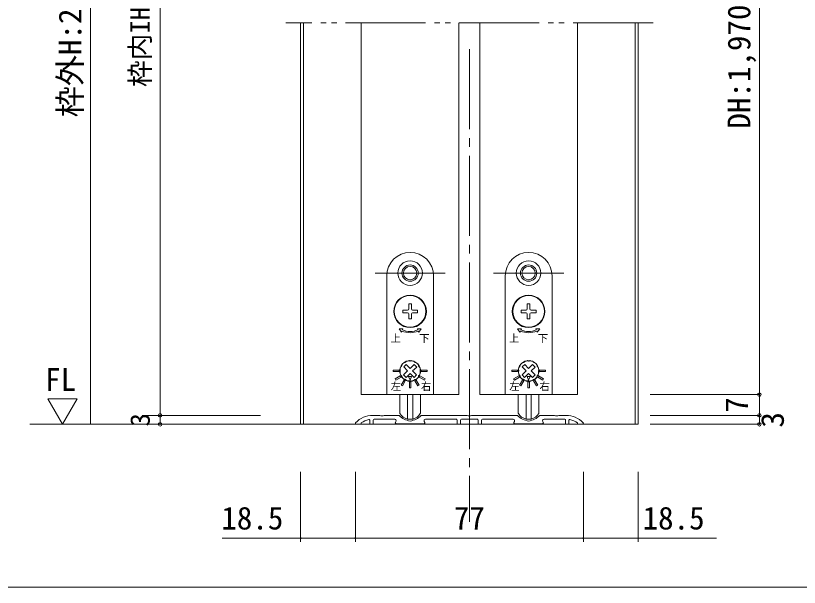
# Model space of a CAD drawing. Units: millimetres on the paper, enlarged 10 times, with parts at other scales. Extents: x -2000 to 2000, y -1385 to 1385.
# Drawn here: x -1296 to -414, y -68 to 575 of the extents above; entities that cross this region are included whole.
import ezdxf
from ezdxf.enums import TextEntityAlignment as Align

# ---------------------------------------------------------------- set-up
doc = ezdxf.new("R2010")
doc.units = ezdxf.units.MM
doc.header["$LTSCALE"] = 10
doc.header["$PDMODE"] = 32
doc.header["$PDSIZE"] = 4
for name, pattern in [('CHAIN2', [12, 9, -1, 1, -1]), ('DOUBLE_CHAIN2', [12.8, 9, -1, 0.6, -0.6, 0.6, -1]), ('USER1', [19.05, 12.7, -6.35])]:
    doc.linetypes.add(name, pattern=pattern)
doc.layers.add('1-1_0', color=7, linetype='Continuous', lineweight=20)
doc.layers.add('2-0_18', color=7, linetype='Continuous', lineweight=18)
doc.styles.add('ＭＳ ゴシック', font='')
doc.styles.get('ＭＳ ゴシック').set_extended_font_data('MS Gothic')

msp = doc.modelspace()

# ---------------------------------------------------------------- linework, layer by layer
at = {"layer": '1-1_0'}
msp.add_lwpolyline([(380, -67.5), (-1950, -67.5), (-1950, 1335)], dxfattribs=at)
msp.add_lwpolyline([(380, -67.5), (-1950, -67.5), (-1950, 1335)], dxfattribs=at)
at = {"layer": '2-0_18', "color": 4, "lineweight": 9}
for p, q in [((-1211.41, 1059.71), (-1211.41, 115.89)), ((-1133.07, 939.71), (-1133.07, 125.89)), ((-458.59, 149.22), (-458.59, 913.04)), ((-1259.6, 144.58), (-1242.9, 115.89)), ((-1226.41, 144.58), (-1259.6, 144.58)), ((-1242.9, 115.89), (-1226.41, 144.58)), ((-458.59, 149.22), (-581.67, 149.22)), ((-458.59, 149.22), (-458.59, 125.89)), ((-1153.07, 125.89), (-1020, 125.89)), ((-1133.07, 125.89), (-1133.07, 115.89)), ((-458.59, 125.89), (-581.67, 125.89)), ((-458.59, 125.89), (-458.59, 115.89)), ((-975, 115.89), (-1279.75, 115.89)), ((-1153.07, 115.89), (-1020, 115.89)), ((-458.59, 115.89), (-581.67, 115.89))]:
    msp.add_line(p, q, dxfattribs=at)
at = {"layer": '2-0_18', "linetype": 'DOUBLE_CHAIN2', "lineweight": 20}
msp.add_line((-578.33, 567.56), (-991.67, 567.56), dxfattribs=at)
at = {"layer": '2-0_18', "lineweight": 20}
for p, q in [((-975, 567.56), (-975, 115.89)), ((-971.67, 567.56), (-971.67, 115.89)), ((-906.67, 567.56), (-906.67, 149.22)), ((-796.67, 567.56), (-796.67, 149.22)), ((-773.33, 567.56), (-773.33, 149.22)), ((-663.33, 567.56), (-663.33, 149.22)), ((-598.33, 567.56), (-598.33, 115.89)), ((-595, 567.56), (-595, 115.89)), ((-906.67, 149.22), (-796.67, 149.22)), ((-773.33, 149.22), (-663.33, 149.22)), ((-595, 115.89), (-975, 115.89)), ((-918.33, 115.89), (-975, 115.89)), ((-656.67, 115.89), (-595, 115.89)), ((-975, 62.56), (-975, -16.42)), ((-913.33, 62.56), (-913.33, -16.42)), ((-656.67, 62.56), (-656.67, -16.42)), ((-595, 62.56), (-595, -16.42)), ((-1063.29, -12.25), (-913.33, -12.25)), ((-913.33, -12.25), (-656.67, -12.25)), ((-506.71, -12.25), (-656.67, -12.25))]:
    msp.add_line(p, q, dxfattribs=at)
at = {"layer": '2-0_18', "color": 4, "linetype": 'CHAIN2', "lineweight": 9}
msp.add_line((-785, 537.81), (-785, 6.26), dxfattribs=at)
at = {"layer": '2-0_18', "color": 2, "linetype": 'USER1'}
for p, q in [((-891.17, 285.89), (-812.17, 285.89)), ((-757.83, 285.89), (-678.83, 285.89))]:
    msp.add_line(p, q, dxfattribs=at)
at = {"layer": '2-0_18'}
for p, q in [((-878, 282.89), (-878, 149.22)), ((-825.33, 149.22), (-825.33, 282.89)), ((-744.67, 282.89), (-744.67, 149.22)), ((-692, 149.22), (-692, 282.89)), ((-850.17, 251.22), (-853.17, 251.22)), ((-853.17, 245.72), (-853.17, 251.22)), ((-850.17, 245.72), (-850.17, 251.22)), ((-716.83, 251.22), (-719.83, 251.22)), ((-719.83, 245.72), (-719.83, 251.22)), ((-716.83, 245.72), (-716.83, 251.22)), ((-854.5, 241.39), (-860, 241.39)), ((-853.17, 234.56), (-853.17, 240.06)), ((-850.17, 234.56), (-850.17, 240.06)), ((-843.33, 244.39), (-848.83, 244.39)), ((-843.33, 241.39), (-848.83, 241.39)), ((-843.33, 244.39), (-843.33, 241.39)), ((-721.17, 241.39), (-726.67, 241.39)), ((-719.83, 234.56), (-719.83, 240.06)), ((-716.83, 234.56), (-716.83, 240.06)), ((-710, 244.39), (-715.5, 244.39)), ((-710, 241.39), (-715.5, 241.39)), ((-710, 244.39), (-710, 241.39)), ((-850.17, 234.56), (-853.17, 234.56)), ((-716.83, 234.56), (-719.83, 234.56)), ((-854.49, 175.93), (-858.92, 180.46)), ((-851.63, 178.72), (-847.1, 183.14)), ((-721.16, 175.93), (-725.58, 180.46)), ((-718.3, 178.72), (-713.77, 183.14)), ((-859.03, 171.5), (-854.49, 175.93)), ((-856.23, 168.64), (-859.03, 171.5)), ((-856.23, 168.64), (-851.7, 173.06)), ((-847.28, 168.53), (-851.7, 173.06)), ((-844.42, 171.32), (-847.28, 168.53)), ((-725.69, 171.5), (-721.16, 175.93)), ((-722.9, 168.64), (-725.69, 171.5)), ((-722.9, 168.64), (-718.37, 173.06)), ((-713.94, 168.53), (-718.37, 173.06)), ((-711.08, 171.32), (-713.94, 168.53)), ((-878, 149.22), (-825.33, 149.22)), ((-863.33, 128.78), (-863.33, 149.22)), ((-854.58, 149.22), (-854.58, 121.71)), ((-848.75, 149.22), (-848.75, 121.71)), ((-840, 149.22), (-840, 128.78)), ((-744.67, 149.22), (-692, 149.22)), ((-730, 128.78), (-730, 149.22)), ((-721.25, 149.22), (-721.25, 121.71)), ((-715.42, 149.22), (-715.42, 121.71)), ((-706.67, 149.22), (-706.67, 128.78)), ((-893.71, 125.89), (-885.83, 125.89)), ((-864.17, 125.89), (-880.83, 125.89)), ((-839.17, 125.89), (-787.5, 125.89)), ((-782.5, 125.89), (-730.83, 125.89)), ((-705.83, 125.89), (-689.17, 125.89)), ((-676.29, 125.89), (-684.17, 125.89)), ((-912.33, 115.89), (-907.67, 115.89)), ((-906.67, 116.89), (-906.67, 117.42)), ((-897, 120.12), (-897, 116.89)), ((-896, 115.89), (-894.33, 115.89)), ((-893.33, 116.89), (-893.33, 120.56)), ((-892.33, 121.56), (-869.06, 121.56)), ((-883.67, 121.56), (-869.06, 121.56)), ((-868.2, 118.06), (-867.62, 119.06)), ((-867.33, 116.56), (-851.67, 116.56)), ((-854.58, 121.71), (-848.75, 121.71)), ((-836, 116.56), (-851.67, 116.56)), ((-835.13, 118.06), (-835.71, 119.06)), ((-799.67, 121.56), (-834.27, 121.56)), ((-798.67, 120.56), (-798.67, 116.89)), ((-797.67, 115.89), (-796, 115.89)), ((-795, 116.89), (-795, 120.56)), ((-776, 121.56), (-794, 121.56)), ((-775, 116.89), (-775, 120.56)), ((-772.33, 115.89), (-774, 115.89)), ((-771.33, 120.56), (-771.33, 116.89)), ((-770.33, 121.56), (-735.73, 121.56)), ((-734.87, 118.06), (-734.29, 119.06)), ((-734, 116.56), (-718.33, 116.56)), ((-721.25, 121.71), (-715.42, 121.71)), ((-702.67, 116.56), (-718.33, 116.56)), ((-701.8, 118.06), (-702.38, 119.06)), ((-677.67, 121.56), (-700.94, 121.56)), ((-676.67, 116.89), (-676.67, 120.56)), ((-674, 115.89), (-675.67, 115.89)), ((-673, 120.12), (-673, 116.89)), ((-663.33, 116.89), (-663.33, 117.42)), ((-657.67, 115.89), (-662.33, 115.89))]:
    msp.add_line(p, q, dxfattribs=at)
for points in [[(-854.5, 244.39), (-860, 244.39), (-860, 241.39)], [(-721.17, 244.39), (-726.67, 244.39), (-726.67, 241.39)], [(-860.34, 221.95), (-859.83, 223.18), (-864.16, 223.18), (-861.36, 219.49), (-860.85, 220.72)], [(-842.48, 220.72), (-841.97, 219.49), (-839.17, 223.18), (-843.5, 223.18), (-842.99, 221.95)], [(-727.01, 221.95), (-726.5, 223.18), (-730.83, 223.18), (-728.03, 219.49), (-727.52, 220.72)], [(-709.15, 220.72), (-708.64, 219.49), (-705.84, 223.18), (-710.17, 223.18), (-709.66, 221.95)], [(-851.63, 178.72), (-856.06, 183.25), (-858.92, 180.46)], [(-844.42, 171.32), (-848.84, 175.86), (-844.31, 180.28), (-847.1, 183.14)], [(-718.3, 178.72), (-722.72, 183.25), (-725.58, 180.46)], [(-711.08, 171.32), (-715.51, 175.86), (-710.97, 180.28), (-713.77, 183.14)]]:
    msp.add_lwpolyline(points, dxfattribs=at)
for points in [[(-870.67, 175.06), (-864, 175.06), (-864, 176.72), (-870.67, 176.72)], [(-832.67, 176.72), (-839.33, 176.72), (-839.33, 175.06), (-832.67, 175.06)], [(-737.33, 175.06), (-730.67, 175.06), (-730.67, 176.72), (-737.33, 176.72)], [(-699.33, 176.72), (-706, 176.72), (-706, 175.06), (-699.33, 175.06)], [(-867.7, 165.67), (-861.93, 169), (-862.76, 170.45), (-868.54, 167.11)], [(-851.79, 165.56), (-850.08, 169.54), (-853.41, 169.58)], [(-834.8, 167.11), (-840.57, 170.45), (-841.4, 169), (-835.63, 165.67)], [(-734.37, 165.67), (-728.6, 169), (-729.43, 170.45), (-735.2, 167.11)], [(-718.46, 165.56), (-716.74, 169.54), (-720.08, 169.58)], [(-701.46, 167.11), (-707.24, 170.45), (-708.07, 169), (-702.3, 165.67)], [(-860.44, 159.02), (-857.11, 164.79), (-858.56, 165.63), (-861.89, 159.85)], [(-850.83, 163.56), (-852.5, 163.56), (-852.5, 156.89), (-850.83, 156.89)], [(-841.44, 159.85), (-844.78, 165.63), (-846.22, 164.79), (-842.89, 159.02)], [(-727.11, 159.02), (-723.78, 164.79), (-725.22, 165.63), (-728.56, 159.85)], [(-717.5, 163.56), (-719.17, 163.56), (-719.17, 156.89), (-717.5, 156.89)], [(-708.11, 159.85), (-711.44, 165.63), (-712.89, 164.79), (-709.56, 159.02)]]:
    msp.add_lwpolyline(points, close=True, dxfattribs=at)
for centre, radius in [((-851.67, 285.89), 13.83), ((-851.67, 285.89), 9.17), ((-851.67, 285.89), 7.5), ((-718.33, 285.89), 13.83), ((-718.33, 285.89), 9.17), ((-718.33, 285.89), 7.5), ((-851.67, 242.89), 18.33), ((-851.67, 242.89), 17.83), ((-718.33, 242.89), 18.33), ((-718.33, 242.89), 17.83)]:
    msp.add_circle(centre, radius, dxfattribs=at)
for centre, radius, start, end in [((-851.67, 282.89), 26.33, 0, 180), ((-718.33, 282.89), 26.33, 0, 180), ((-854.5, 245.72), 1.33, 270, 360), ((-854.5, 240.06), 1.33, 360, 90), ((-848.83, 245.72), 1.33, 180, 270), ((-848.83, 240.06), 1.33, 90, 180), ((-721.17, 245.72), 1.33, 270, 360), ((-721.17, 240.06), 1.33, 360, 90), ((-715.5, 245.72), 1.33, 180, 270), ((-715.5, 240.06), 1.33, 90, 180), ((-851.67, 242.89), 24, 247.5, 292.5), ((-851.67, 242.89), 22.67, 247.5, 292.5), ((-718.33, 242.89), 24, 247.5, 292.5), ((-718.33, 242.89), 22.67, 247.5, 292.5), ((-851.67, 175.89), 11.67, 98.90298, 201.09702), ((-856.96, 182.11), 3.33, 99.87866, 130.42431), ((-851.67, 175.89), 11.17, 116.90028, 121.69834), ((-854.21, 183.65), 3.33, 108.17431, 138.71996), ((-851.67, 175.89), 11.5, 100.42431, 108.17431), ((-853.14, 183.92), 3.33, 69.87866, 100.42431), ((-853.11, 185.11), 2.33, 72.61143, 98.90298), ((-851.67, 189.72), 2.5, 252.61143, 287.38857), ((-851.67, 175.89), 11.17, 86.90028, 91.69834), ((-849.99, 183.88), 3.33, 78.17431, 108.71996), ((-850.22, 185.11), 2.33, 81.09702, 107.38857), ((-851.67, 175.89), 11.67, 338.90298, 81.09702), ((-851.67, 175.89), 11.5, 70.42431, 78.17431), ((-848.93, 183.59), 3.33, 39.87866, 70.42431), ((-851.67, 175.89), 11.17, 56.90028, 61.69834), ((-846.22, 181.98), 3.33, 48.17431, 78.71996), ((-718.33, 175.89), 11.67, 98.90298, 201.09702), ((-723.63, 182.11), 3.33, 99.87866, 130.42431), ((-718.33, 175.89), 11.17, 116.90028, 121.69834), ((-720.88, 183.65), 3.33, 108.17431, 138.71996), ((-718.33, 175.89), 11.5, 100.42431, 108.17431), ((-719.81, 183.92), 3.33, 69.87866, 100.42431), ((-719.78, 185.11), 2.33, 72.61143, 98.90298), ((-718.33, 189.72), 2.5, 252.61143, 287.38857), ((-718.33, 175.89), 11.17, 86.90028, 91.69834), ((-716.66, 183.88), 3.33, 78.17431, 108.71996), ((-716.89, 185.11), 2.33, 81.09702, 107.38857), ((-718.33, 175.89), 11.67, 338.90298, 81.09702), ((-718.33, 175.89), 11.5, 70.42431, 78.17431), ((-715.6, 183.59), 3.33, 39.87866, 70.42431), ((-718.33, 175.89), 11.17, 56.90028, 61.69834), ((-712.89, 181.98), 3.33, 48.17431, 78.71996), ((-859.66, 177.56), 3.33, 168.17431, 198.71996), ((-851.67, 175.89), 11.5, 160.42431, 168.17431), ((-851.67, 175.89), 11.17, 176.90028, 181.69834), ((-859.36, 178.63), 3.33, 129.87866, 160.42431), ((-851.67, 175.89), 11.17, 146.90028, 151.69834), ((-857.75, 181.34), 3.33, 138.17431, 168.71996), ((-851.67, 175.89), 11.5, 130.42431, 138.17431), ((-851.67, 175.89), 11.5, 40.42431, 48.17431), ((-845.45, 181.19), 3.33, 9.87866, 40.42431), ((-851.67, 175.89), 11.17, 26.90028, 31.69834), ((-843.91, 178.44), 3.33, 18.17431, 48.71996), ((-851.67, 175.89), 11.5, 10.42431, 18.17431), ((-843.63, 177.37), 3.33, 339.87866, 10.42431), ((-726.33, 177.56), 3.33, 168.17431, 198.71996), ((-718.33, 175.89), 11.5, 160.42431, 168.17431), ((-718.33, 175.89), 11.17, 176.90028, 181.69834), ((-726.03, 178.63), 3.33, 129.87866, 160.42431), ((-718.33, 175.89), 11.17, 146.90028, 151.69834), ((-724.42, 181.34), 3.33, 138.17431, 168.71996), ((-718.33, 175.89), 11.5, 130.42431, 138.17431), ((-718.33, 175.89), 11.5, 40.42431, 48.17431), ((-712.12, 181.19), 3.33, 9.87866, 40.42431), ((-718.33, 175.89), 11.17, 26.90028, 31.69834), ((-710.57, 178.44), 3.33, 18.17431, 48.71996), ((-718.33, 175.89), 11.5, 10.42431, 18.17431), ((-710.3, 177.37), 3.33, 339.87866, 10.42431), ((-859.7, 174.41), 3.33, 159.87866, 190.42431), ((-851.67, 175.89), 11.5, 190.42431, 198.17431), ((-859.43, 173.34), 3.33, 198.17431, 228.71996), ((-860.37, 172.53), 2.33, 201.09702, 227.38857), ((-863.65, 168.97), 2.5, 12.61143, 47.38857), ((-851.67, 175.89), 11.17, 206.90028, 211.69834), ((-858.93, 170.03), 2.33, 192.61143, 218.90298), ((-857.88, 170.6), 3.33, 189.87866, 220.42431), ((-851.67, 175.89), 11.67, 218.90298, 321.09702), ((-851.67, 175.89), 11.5, 220.42431, 228.17431), ((-851.67, 175.89), 11.5, 310.42431, 318.17431), ((-845.58, 170.44), 3.33, 318.17431, 348.71996), ((-844.4, 170.03), 2.33, 321.09702, 347.38857), ((-851.67, 175.89), 11.17, 326.90028, 331.69834), ((-839.69, 168.97), 2.5, 132.61143, 167.38857), ((-843.97, 173.15), 3.33, 309.87866, 340.42431), ((-842.96, 172.53), 2.33, 312.61143, 338.90298), ((-851.67, 175.89), 11.5, 340.42431, 348.17431), ((-851.67, 175.89), 11.17, 356.90028, 1.69834), ((-843.67, 174.22), 3.33, 348.17431, 18.71996), ((-726.37, 174.41), 3.33, 159.87866, 190.42431), ((-718.33, 175.89), 11.5, 190.42431, 198.17431), ((-726.09, 173.34), 3.33, 198.17431, 228.71996), ((-727.04, 172.53), 2.33, 201.09702, 227.38857), ((-730.31, 168.97), 2.5, 12.61143, 47.38857), ((-718.33, 175.89), 11.17, 206.90028, 211.69834), ((-725.6, 170.03), 2.33, 192.61143, 218.90298), ((-724.55, 170.6), 3.33, 189.87866, 220.42431), ((-718.33, 175.89), 11.67, 218.90298, 321.09702), ((-718.33, 175.89), 11.5, 220.42431, 228.17431), ((-718.33, 175.89), 11.5, 310.42431, 318.17431), ((-712.25, 170.44), 3.33, 318.17431, 348.71996), ((-711.07, 170.03), 2.33, 321.09702, 347.38857), ((-718.33, 175.89), 11.17, 326.90028, 331.69834), ((-706.35, 168.97), 2.5, 132.61143, 167.38857), ((-710.64, 173.15), 3.33, 309.87866, 340.42431), ((-709.63, 172.53), 2.33, 312.61143, 338.90298), ((-718.33, 175.89), 11.5, 340.42431, 348.17431), ((-718.33, 175.89), 11.17, 356.90028, 1.69834), ((-710.34, 174.22), 3.33, 348.17431, 18.71996), ((-857.11, 169.81), 3.33, 228.17431, 258.71996), ((-851.67, 175.89), 11.17, 236.90028, 241.69834), ((-854.4, 168.2), 3.33, 219.87866, 250.42431), ((-851.67, 175.89), 11.5, 250.42431, 258.17431), ((-853.34, 167.9), 3.33, 258.17431, 288.71996), ((-851.67, 175.89), 11.17, 266.90028, 271.69834), ((-850.19, 167.86), 3.33, 249.87866, 280.42431), ((-851.67, 175.89), 11.5, 280.42431, 288.17431), ((-849.12, 168.13), 3.33, 288.17431, 318.71996), ((-851.67, 175.89), 11.17, 296.90028, 301.69834), ((-846.37, 169.67), 3.33, 279.87866, 310.42431), ((-723.78, 169.81), 3.33, 228.17431, 258.71996), ((-718.33, 175.89), 11.17, 236.90028, 241.69834), ((-721.07, 168.2), 3.33, 219.87866, 250.42431), ((-718.33, 175.89), 11.5, 250.42431, 258.17431), ((-720.01, 167.9), 3.33, 258.17431, 288.71996), ((-718.33, 175.89), 11.17, 266.90028, 271.69834), ((-716.86, 167.86), 3.33, 249.87866, 280.42431), ((-718.33, 175.89), 11.5, 280.42431, 288.17431), ((-715.79, 168.13), 3.33, 288.17431, 318.71996), ((-718.33, 175.89), 11.17, 296.90028, 301.69834), ((-713.04, 169.67), 3.33, 279.87866, 310.42431), ((-893.71, 99.22), 26.67, 90, 136.50339), ((-883.33, 130.24), 5.02, 240.13717, 299.86283), ((-848.65, 141.01), 21.67, 224.26307, 261.9973), ((-861.67, 128.78), 1.67, 180, 210.56067), ((-851.62, 134.71), 13.33, 210.56067, 257.16143), ((-854.68, 141.01), 21.67, 278.0027, 315.73693), ((-851.71, 134.71), 13.33, 282.83857, 329.43933), ((-841.67, 128.78), 1.67, 329.43933, 360), ((-785, 130.24), 5.02, 240.13717, 299.86283), ((-715.32, 141.01), 21.67, 224.26307, 261.9973), ((-728.33, 128.78), 1.67, 180, 210.56067), ((-718.29, 134.71), 13.33, 210.56067, 257.16143), ((-721.35, 141.01), 21.67, 278.0027, 315.73693), ((-718.38, 134.71), 13.33, 282.83857, 329.43933), ((-708.33, 128.78), 1.67, 329.43933, 360), ((-686.67, 130.24), 5.02, 240.13717, 299.86283), ((-676.29, 99.22), 26.67, 43.49661, 90), ((-912.33, 116.89), 1, 136.50339, 270), ((-907.67, 116.89), 1, 270, 0), ((-893.71, 99.22), 22.33, 101.58901, 125.44735), ((-898, 120.12), 1, 0, 101.58901), ((-896, 116.89), 1, 180, 270), ((-894.33, 116.89), 1, 270, 0), ((-892.33, 120.56), 1, 90, 180), ((-869.06, 119.89), 1.67, 330, 90), ((-867.33, 117.56), 1, 150, 270), ((-836, 117.56), 1, 270, 30), ((-834.27, 119.89), 1.67, 90, 210), ((-799.67, 120.56), 1, 0, 90), ((-797.67, 116.89), 1, 180, 270), ((-796, 116.89), 1, 270, 0), ((-794, 120.56), 1, 90, 180), ((-776, 120.56), 1, 0, 90), ((-774, 116.89), 1, 180, 270), ((-772.33, 116.89), 1, 270, 0), ((-770.33, 120.56), 1, 90, 180), ((-735.73, 119.89), 1.67, 330, 90), ((-734, 117.56), 1, 150, 270), ((-702.67, 117.56), 1, 270, 30), ((-700.94, 119.89), 1.67, 90, 210), ((-677.67, 120.56), 1, 0, 90), ((-675.67, 116.89), 1, 180, 270), ((-674, 116.89), 1, 270, 0), ((-672, 120.12), 1, 78.41099, 180), ((-676.29, 99.22), 22.33, 54.55265, 78.41099), ((-662.33, 116.89), 1, 180, 270), ((-657.67, 116.89), 1, 270, 43.49661)]:
    msp.add_arc(centre, radius, start, end, dxfattribs=at)
at = {"layer": '2-0_18', "lineweight": 20}
for centre, start, end in [((-975, -12.25), 0, 180), ((-975, -12.25), 180, 0), ((-913.33, -12.25), 0, 180), ((-913.33, -12.25), 180, 0), ((-656.67, -12.25), 0, 180), ((-656.67, -12.25), 180, 0), ((-595, -12.25), 0, 180), ((-595, -12.25), 180, 0)]:
    msp.add_arc(centre, 0.521, start, end, dxfattribs=at)
at = {"layer": '2-0_18', "color": 4}
for p in [(-458.59, 149.22), (-1133.07, 125.89), (-458.59, 125.89), (-1133.07, 115.89), (-458.59, 115.89)]:
    msp.add_point(p, dxfattribs=at)

# ---------------------------------------------------------------- texts
at = {"layer": '2-0_18', "style": 'ＭＳ ゴシック'}
for s, height, p in [('枠内IH:1,985', 21.99, (-1138.07, 495.3)), ('枠外H:2,024', 25.66, (-1213.92, 461.13)), ('DH:1,970', 25.66, (-461.09, 448.36)), ('7', 25.66, (-463.59, 128.81)), ('3', 21.99, (-1138.07, 113.39)), ('3', 25.66, (-423.35, 112.14))]:
    msp.add_text(s, height=height, rotation=90, dxfattribs=at).set_placement(p, align=Align.BOTTOM_LEFT)
for s, height, p in [('上', 8.55, (-873.74, 205.83)), ('下', 8.55, (-841.42, 205.57)), ('上', 8.55, (-740.41, 205.83)), ('下', 8.55, (-708.09, 205.57)), ('FL', 25.66, (-1262.56, 145.69)), ('左', 8.55, (-873.43, 151.65)), ('右', 8.55, (-839.45, 151.57)), ('左', 8.55, (-740.1, 151.65)), ('右', 8.55, (-706.12, 151.57)), ('18.5', 25.66, (-1064.17, -10.17)), ('77', 25.66, (-802.5, -10.17)), ('18.5', 25.66, (-590.06, -10.17))]:
    msp.add_text(s, height=height, dxfattribs=at).set_placement(p, align=Align.BOTTOM_LEFT)

doc.saveas('drawing.dxf')
